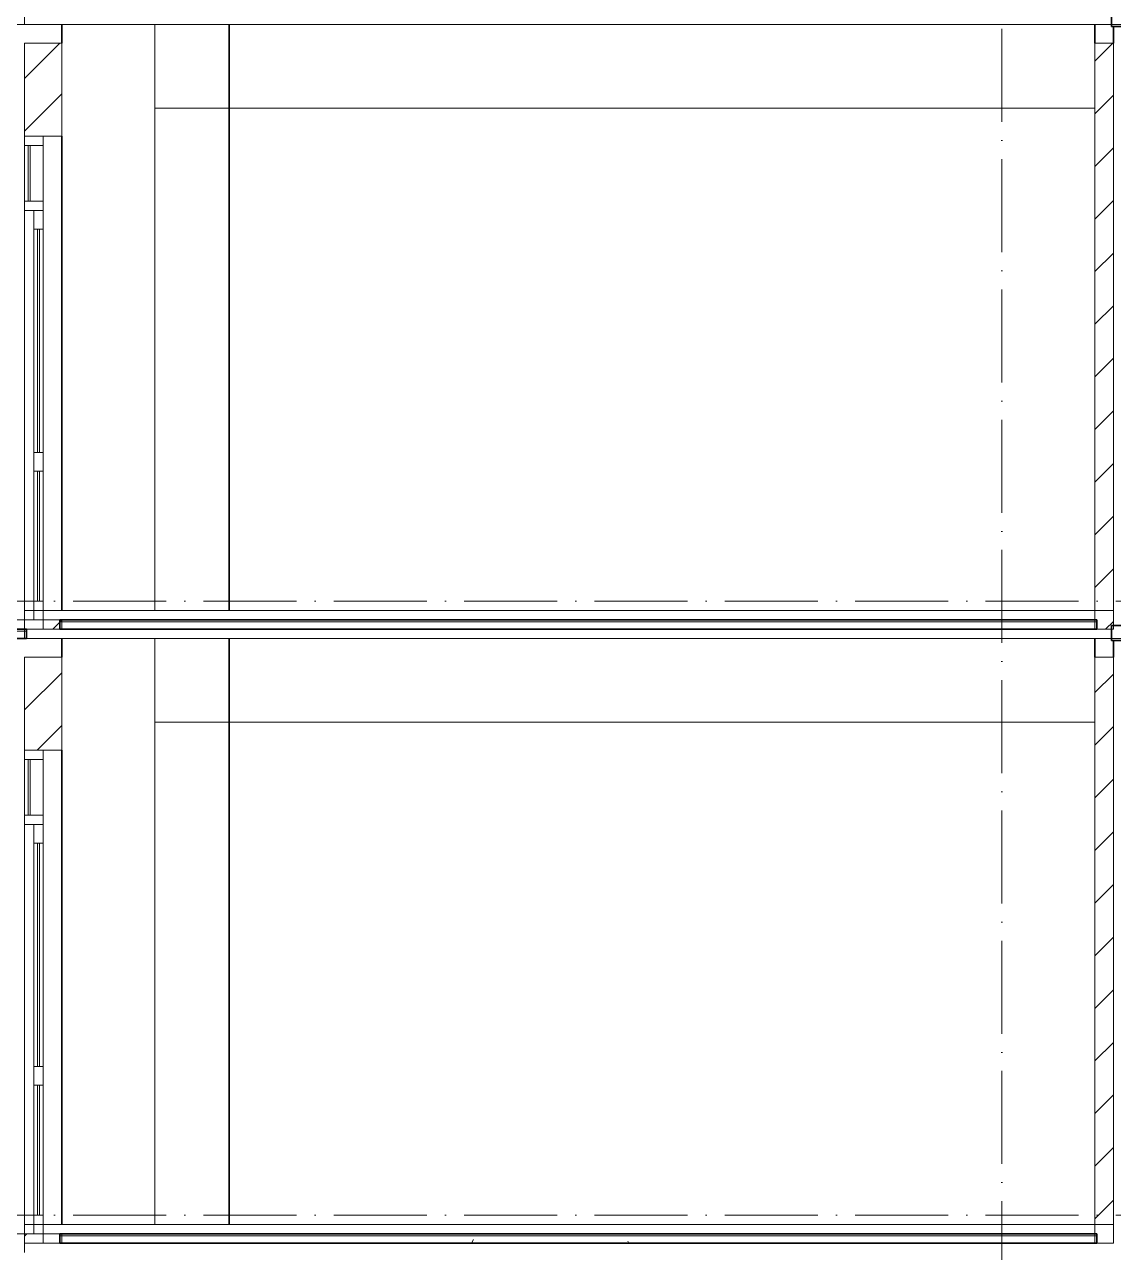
# Model space of a CAD drawing. Header units: millimetres. Extents: x -4940 to 55609, y -15283 to 93540.
# Drawn here: x 1100 to 6950, y 67900 to 74500 of the extents above; entities that cross this region are included whole.
import ezdxf

# ---------------------------------------------------------------- set-up
doc = ezdxf.new("R2010")
doc.units = ezdxf.units.MM
doc.linetypes.add('Grid Line', pattern=[14, 10, -2, 0, -2])
for name, color, linetype, lineweight in [('A-FLOR-MCUT', 3, 'Continuous', 9), ('CUA', 31, 'Continuous', 9), ('HATCH-TUONG', 152, 'Continuous', 9), ('NET CAT', 3, 'Continuous', 5), ('NET CATConcrete', 3, 'Continuous', 5), ('NET-CAT', 3, 'Continuous', 9), ('NET-THAY', 2, 'Continuous', 15), ('TRUC', 225, 'Continuous', 5)]:
    doc.layers.add(name, color=color, linetype=linetype, lineweight=lineweight)
pattern_1 = [(0, (21278.48, 39800), (1625.6, 406.4), [67.056, -1152.144, 67.056, -1152.144, -6502.4]), (0, (21278.48, 39800), (1625.6, 406.4), [-2438.4, 67.056, -2371.344, 67.056, -1152.144, -2844.8]), (0, (21278.48, 39800), (1625.6, 406.4), [-6096, 67.056, -745.744, 67.056, -1964.944]), (120, (21888.08, 40003.2), (-1164.7527, 1204.611), [67.056, -1152.144, 67.056, -7654.544]), (120, (21888.08, 40003.2), (-1164.7527, 1204.611), [-1286.256, -1152.144, 67.056, -2371.344, -4064]), (120, (21888.08, 40003.2), (-1164.7527, 1204.611), [-4876.8, 67.056, -1152.144, 67.056, -2777.744]), (120, (21888.08, 40003.2), (-1164.7527, 1204.611), [-6163.056, -745.744, 67.056, -1964.944]), (240, (22091.28, 40816), (-460.8473, -1611.011), [67.056, -1152.144, 67.056, -7654.544]), (240, (22091.28, 40816), (-460.8473, -1611.011), [-1286.256, -1152.144, 67.056, -2371.344, -4064]), (240, (22091.28, 40816), (-460.8473, -1611.011), [-4876.8, 67.056, -1152.144, 67.056, -2777.744]), (240, (22091.28, 40816), (-460.8473, -1611.011), [-6163.056, -745.744, 67.056, -1964.944])]
pattern_2 = [(45, (21278.48, 39800), (-141.4214, 141.4214), [])]

# ---------------------------------------------------------------- blocks, each defined once
blk = doc.blocks.new('CUA LO GIA - DB6-202766-MẶT CẮT A-A')
at = {"layer": 'CUA', "color": 130}
for p, q in [((1099.9, 24400), (1099.9, 24350)), ((1199.9, 24400), (1099.9, 24400)), ((1199.9, 24350), (1199.9, 24400)), ((1099.9, 24350), (1199.9, 24350)), ((1099.9, 24050), (1099.9, 24350)), ((1119.9, 24350), (1119.9, 24050)), ((1129.9, 24350), (1119.9, 24350)), ((1129.9, 24050), (1129.9, 24350)), ((1199.9, 24050), (1199.9, 24350)), ((1099.9, 24050), (1099.9, 24000)), ((1199.9, 24050), (1099.9, 24050)), ((1119.9, 24050), (1129.9, 24050)), ((1199.9, 24000), (1199.9, 24050)), ((1099.9, 24000), (1199.9, 24000)), ((1099.9, 21850), (1099.9, 24000)), ((1199.9, 24000), (1149.9, 24000)), ((1149.9, 24000), (1149.9, 23900)), ((1199.9, 23900), (1199.9, 24000)), ((1149.9, 23900), (1199.9, 23900)), ((1149.9, 23900), (1149.9, 22700)), ((1169.9, 23900), (1169.9, 22700)), ((1179.9, 23900), (1169.9, 23900)), ((1179.9, 22700), (1179.9, 23900)), ((1199.9, 23900), (1199.9, 22700)), ((1199.9, 22700), (1149.9, 22700)), ((1149.9, 22700), (1149.9, 22600)), ((1169.9, 22700), (1179.9, 22700)), ((1199.9, 22600), (1199.9, 22700)), ((1149.9, 22600), (1199.9, 22600)), ((1149.9, 22600), (1149.9, 21900)), ((1169.9, 22600), (1169.9, 21900)), ((1179.9, 22600), (1169.9, 22600)), ((1179.9, 21900), (1179.9, 22600)), ((1199.9, 22600), (1199.9, 21900)), ((1199.9, 21900), (1149.9, 21900)), ((1149.9, 21900), (1149.9, 21800)), ((1169.9, 21900), (1179.9, 21900)), ((1199.9, 21800), (1199.9, 21900)), ((1099.9, 21800), (1099.9, 21750)), ((1199.9, 21800), (1099.9, 21800)), ((1149.9, 21800), (1199.9, 21800)), ((1199.9, 21750), (1199.9, 21800)), ((1099.9, 21750), (1199.9, 21750))]:
    blk.add_line(p, q, dxfattribs=at)
blk = doc.blocks.new('ALC1807-ASCENT PLAZA-TANG DIEN HINH-TANG 5_rvt-15-MẶT CẮT A-A')
at = {"layer": 'HATCH-TUONG'}
h = blk.add_hatch(dxfattribs=at)
h.set_pattern_fill('FP_10', color=130, style=0, pattern_type=2)
h.set_pattern_definition(pattern_2)
h.paths.add_polyline_path([(1299.9, 67950), (1299.9, 68000), (1099.9, 68000), (1099.9, 67950)], flags=0)
h.paths.add_polyline_path([(1099.9, 70600), (1299.9, 70600), (1299.9, 71100), (1099.9, 71100), (1099.9, 71014.4)], flags=0)
h = blk.add_hatch(dxfattribs=at)
h.set_pattern_fill('FP_10', color=130, style=0, pattern_type=2)
h.set_pattern_definition(pattern_2)
h.paths.add_polyline_path([(6949.9, 67950), (6949.9, 71100), (6849.9, 71100), (6849.9, 67950)], flags=0)
at = {"layer": 'NET CAT', "lineweight": 9}
h = blk.add_hatch(dxfattribs=at)
h.set_pattern_fill('FP_9', color=130, style=0, pattern_type=2)
h.set_pattern_definition(pattern_1)
h.paths.add_polyline_path([(6859.9, 67990), (6859.9, 68000), (1289.9, 68000), (1289.9, 67990), (6425.5, 67990)], flags=0)
h = blk.add_hatch(dxfattribs=at)
h.set_pattern_fill('FP_9', color=130, style=0, pattern_type=2)
h.set_pattern_definition(pattern_1)
h.paths.add_polyline_path([(6425.5, 67950), (6859.9, 67950), (6859.9, 67990), (1289.9, 67990), (1289.9, 67950), (4801.9, 67950)], flags=0)
at = {"layer": 'A-FLOR-MCUT', "color": 130}
blk.add_line((6859.9, 67990), (1289.9, 67990), dxfattribs=at)
at = {"layer": 'NET-CAT', "color": 130}
for p, q in [((1099.9, 71100), (1099.9, 70600)), ((1299.9, 71100), (1099.9, 71100)), ((1299.9, 70600), (1299.9, 71100)), ((6949.9, 71100), (6849.9, 71100)), ((6849.9, 71100), (6849.9, 67950)), ((6949.9, 67950), (6949.9, 71100)), ((1099.9, 70600), (1299.9, 70600)), ((1099.9, 68000), (1099.9, 67950)), ((1299.9, 68000), (1099.9, 68000)), ((1299.9, 67950), (1299.9, 68000)), ((1099.9, 67950), (1299.9, 67950)), ((6849.9, 67950), (6949.9, 67950))]:
    blk.add_line(p, q, dxfattribs=at)
at = {"layer": 'NET-CAT', "color": 50, "lineweight": 35}
for p, q in [((6859.9, 68000), (1289.9, 68000)), ((1289.9, 68000), (1289.9, 67950)), ((6859.9, 67950), (6859.9, 68000)), ((1289.9, 67950), (6859.9, 67950))]:
    blk.add_line(p, q, dxfattribs=at)
at = {"layer": 'NET-THAY', "color": 50, "lineweight": 35}
for p, q in [((1299.9, 71200), (1299.9, 71100)), ((2199.9, 71200), (2199.9, 68050)), ((6849.9, 71100), (6849.9, 71200)), ((6949.9, 71190), (6949.9, 71100)), ((1299.9, 70600), (1299.9, 68050))]:
    blk.add_line(p, q, dxfattribs=at)
at = {"color": 50, "lineweight": 35}
blk.add_blockref('CUA LO GIA - DB6-202766-MẶT CẮT A-A', (0, 46200), dxfattribs=at)
blk = doc.blocks.new('ALC1807-ASCENT PLAZA-TANG DIEN HINH-TANG 5_rvt-16-MẶT CẮT A-A')
at = {"layer": 'HATCH-TUONG'}
h = blk.add_hatch(dxfattribs=at)
h.set_pattern_fill('FP_10', color=130, style=0, pattern_type=2)
h.set_pattern_definition(pattern_2)
h.paths.add_polyline_path([(1099.9, 71250), (1299.9, 71250), (1299.9, 71300), (1099.9, 71300)], flags=0)
h.paths.add_polyline_path([(1099.9, 73900), (1299.9, 73900), (1299.9, 74400), (1099.9, 74400), (1099.9, 74345.7)], flags=0)
h = blk.add_hatch(dxfattribs=at)
h.set_pattern_fill('FP_10', color=130, style=0, pattern_type=2)
h.set_pattern_definition(pattern_2)
h.paths.add_polyline_path([(6949.9, 71250), (6949.9, 74400), (6849.9, 74400), (6849.9, 71250)], flags=0)
at = {"layer": 'NET CAT', "lineweight": 9}
h = blk.add_hatch(dxfattribs=at)
h.set_pattern_fill('FP_9', color=130, style=0, pattern_type=2)
h.set_pattern_definition(pattern_1)
h.paths.add_polyline_path([(99.9, 71200), (1109.9, 71200), (1109.9, 71240), (99.9, 71240)], flags=0)
at = {"layer": 'A-FLOR-MCUT', "color": 130}
for p, q in [((6859.9, 71290), (1289.9, 71290)), ((1109.9, 71240), (99.9, 71240))]:
    blk.add_line(p, q, dxfattribs=at)
at = {"layer": 'NET-CAT', "color": 130}
for p, q in [((1099.9, 74400), (1099.9, 73900)), ((1299.9, 74400), (1099.9, 74400)), ((1299.9, 73900), (1299.9, 74400)), ((6949.9, 74400), (6849.9, 74400)), ((6849.9, 74400), (6849.9, 71250)), ((6949.9, 71250), (6949.9, 74400)), ((1099.9, 73900), (1299.9, 73900)), ((1099.9, 71300), (1099.9, 71250)), ((1299.9, 71300), (1099.9, 71300)), ((1299.9, 71250), (1299.9, 71300)), ((1099.9, 71250), (1299.9, 71250)), ((6849.9, 71250), (6949.9, 71250))]:
    blk.add_line(p, q, dxfattribs=at)
at = {"layer": 'NET-CAT', "color": 50, "lineweight": 35}
for p, q in [((6859.9, 71300), (1289.9, 71300)), ((1289.9, 71300), (1289.9, 71250)), ((6859.9, 71250), (6859.9, 71300)), ((1109.9, 71250), (99.9, 71250)), ((1109.9, 71200), (1109.9, 71250)), ((1289.9, 71250), (6859.9, 71250)), ((8849.9, 71270), (6939.9, 71270)), ((6939.9, 71270), (6939.9, 71190)), ((99.9, 71200), (1109.9, 71200)), ((6939.9, 71190), (8849.9, 71190))]:
    blk.add_line(p, q, dxfattribs=at)
at = {"layer": 'NET-THAY', "color": 50, "lineweight": 35}
for p, q in [((1299.9, 74500), (1299.9, 74400)), ((2199.9, 74500), (2199.9, 71350)), ((6849.9, 74400), (6849.9, 74500)), ((6949.9, 74490), (6949.9, 74400)), ((1299.9, 73900), (1299.9, 71350))]:
    blk.add_line(p, q, dxfattribs=at)
at = {"color": 50, "lineweight": 35}
blk.add_blockref('CUA LO GIA - DB6-202766-MẶT CẮT A-A', (0, 49500), dxfattribs=at)
blk = doc.blocks.new('ALC1807-ASCENT PLAZA-TANG DIEN HINH-TANG 5_rvt-17-MẶT CẮT A-A')
at = {"layer": 'NET-CAT', "color": 50, "lineweight": 35}
for p, q in [((6939.9, 74570), (6939.9, 74490)), ((6939.9, 74490), (8849.9, 74490))]:
    blk.add_line(p, q, dxfattribs=at)

msp = doc.modelspace()

# ---------------------------------------------------------------- linework, layer by layer
at = {"layer": 'NET CAT'}
for p, q in [((1799.9, 71350), (1799.9, 74500)), ((1799.9, 68050), (1799.9, 71200))]:
    msp.add_line(p, q, dxfattribs=at)
at = {"layer": 'NET CATConcrete'}
for p, q in [((1799.9, 74050), (6849.9, 74050)), ((1799.9, 70750), (6849.9, 70750))]:
    msp.add_line(p, q, dxfattribs=at)
at = {"layer": 'NET-CAT', "lineweight": 15}
for p, q in [((1099.9, 74500), (1099.9, 74650)), ((299.9, 74500), (11299.9, 74500)), ((6949.9, 71350), (1099.9, 71350)), ((1099.9, 71200), (1099.9, 71350)), ((1099.9, 71300), (-0.1, 71300)), ((299.9, 71200), (11299.9, 71200)), ((6949.9, 68050), (1099.9, 68050)), ((1099.9, 67900), (1099.9, 68050)), ((1099.9, 68000), (-0.1, 68000))]:
    msp.add_line(p, q, dxfattribs=at)
at = {"layer": 'TRUC', "linetype": 'Grid Line', "ltscale": 50}
for p, q in [((6349.9, -12136), (6349.9, 93540.4)), ((-4939.7, 71400), (51521, 71400)), ((-4939.7, 68100), (51521, 68100))]:
    msp.add_line(p, q, dxfattribs=at)

# ---------------------------------------------------------------- block references
at = {"lineweight": 5}
for name in ['ALC1807-ASCENT PLAZA-TANG DIEN HINH-TANG 5_rvt-17-MẶT CẮT A-A', 'ALC1807-ASCENT PLAZA-TANG DIEN HINH-TANG 5_rvt-16-MẶT CẮT A-A', 'ALC1807-ASCENT PLAZA-TANG DIEN HINH-TANG 5_rvt-15-MẶT CẮT A-A']:
    msp.add_blockref(name, (0, 0), dxfattribs=at)

doc.saveas('drawing.dxf')
